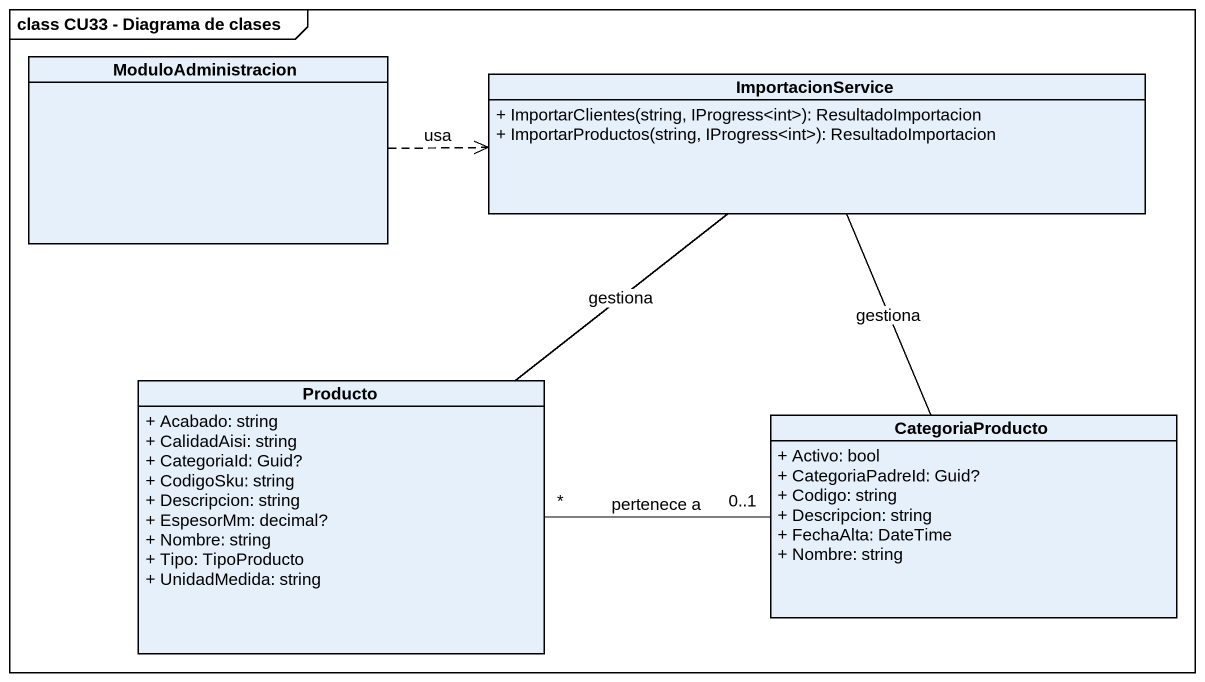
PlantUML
@startuml
mainframe class CU33 - Diagrama de clases
hide circle
hide empty members
skinparam classAttributeIconSize 0
class ModuloAdministracion
class ImportacionService {
  + ImportarClientes(string, IProgress<int>): ResultadoImportacion
  + ImportarProductos(string, IProgress<int>): ResultadoImportacion
}
class Producto {
  + Acabado: string
  + CalidadAisi: string
  + CategoriaId: Guid?
  + CodigoSku: string
  + Descripcion: string
  + EspesorMm: decimal?
  + Nombre: string
  + Tipo: TipoProducto
  + UnidadMedida: string
}
class CategoriaProducto {
  + Activo: bool
  + CategoriaPadreId: Guid?
  + Codigo: string
  + Descripcion: string
  + FechaAlta: DateTime
  + Nombre: string
}
ModuloAdministracion .right.> ImportacionService : usa
ImportacionService -- Producto : gestiona
ImportacionService -- CategoriaProducto : gestiona
Producto "*" -right- "0..1" CategoriaProducto : pertenece a
@enduml
